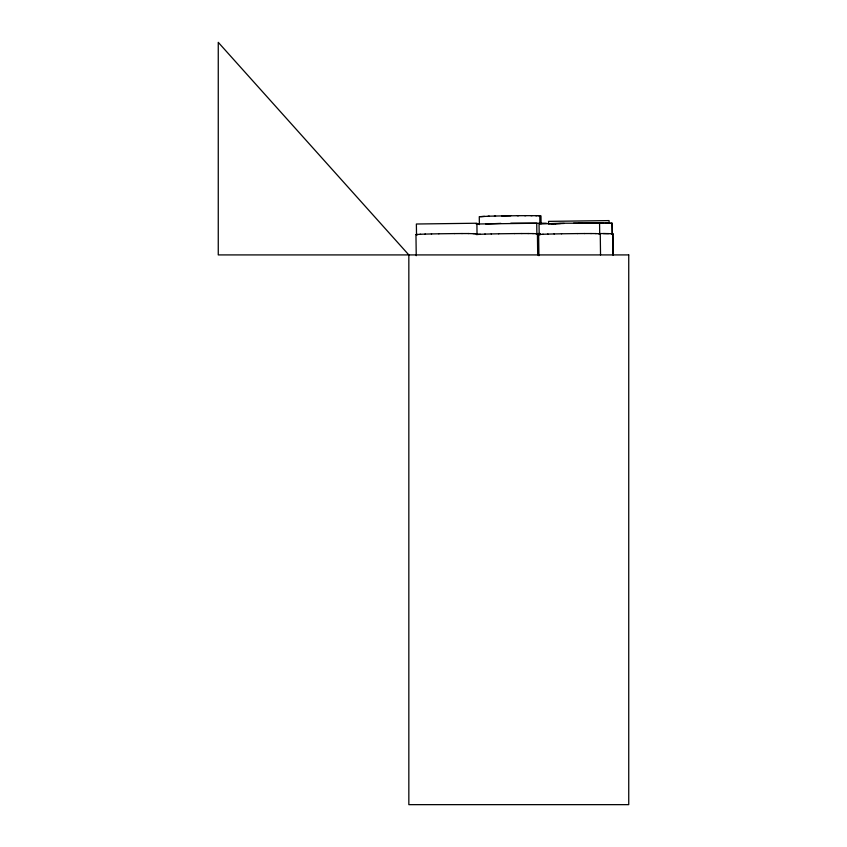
<?xml version="1.0" encoding="UTF-8"?>
<svg xmlns="http://www.w3.org/2000/svg" width="847" height="847" viewBox="0 0 847 847"><rect width="100%" height="100%" fill="white"/><g stroke="black" fill="none" stroke-linecap="round" stroke-linejoin="round"><path stroke-width="1.27" d="M480.471 216.684L484.505 216.377M476.215 224.01L536.733 223.227L536.871 233.793M478.417 224.01L479.434 223.862M485.776 224.01L500.873 223.375M416.237 255.709L415.962 234.577L420.546 234.27M417.529 234.428L416.512 234.577L416.375 224.01L476.893 223.227L477.03 233.793L472.954 233.592M476.353 234.577L480.387 234.27M551.545 224.01L552.689 223.862M536.373 233.931L537.422 233.783L537.697 254.915M538.914 255.709L538.639 234.577L540.217 234.428M599.21 233.931L600.258 233.783L600.534 254.915M611.703 233.931L612.868 233.783L613.133 254.915M552.562 223.862L555.696 223.703M476.84 234.428L485.193 234.1M539.677 234.428L543.223 234.27M489.312 216.207L479.275 216.684L479.381 224.603M555.579 223.703L560.502 223.534M420.07 234.27L425.353 234.1M542.747 234.27L548.03 234.1M488.126 216.207L495.569 216.049M564.261 223.439L548.528 224.01L548.549 221.374L609.067 220.591L609.109 223.227L608.008 223.11M424.961 234.1L431.61 233.941M484.802 234.1L491.451 233.941M547.638 234.1L554.298 233.941M494.383 216.049L510.699 215.784M431.335 233.931L438.905 233.793M491.175 233.931L498.756 233.793M554.012 233.931L561.593 233.793M501.678 215.9L518.533 215.699M510.783 223.195L546.294 223.227M573.546 223.195L581.889 223.11M438.767 233.783L454.712 233.581M498.608 233.783L514.553 233.581M561.445 233.783L577.389 233.581M578.766 223.11L589.724 223.026M517.337 215.699L525.828 215.657M586.59 223.026L597.019 222.983M454.574 233.592L462.144 233.539M514.415 233.592L521.985 233.539M577.252 233.592L584.822 233.539M524.642 215.657L532.107 215.657M593.895 222.983L603.297 222.983M461.869 233.55L468.529 233.539M521.71 233.55L528.38 233.539M584.546 233.55L591.217 233.539M599.549 233.55L608.601 233.581M530.91 215.657L536.913 215.699M600.163 222.983L608.104 223.026M590.825 233.55L596.119 233.581M603.318 233.55L612.868 233.783M527.988 233.55L533.282 233.581M537.538 233.55L540.386 233.56M468.147 233.55L477.581 233.783M535.728 215.699L540.989 215.9L541.085 223.82M604.98 223.026L611.142 223.11M595.642 233.592L600.258 233.783M532.805 233.592L536.363 233.666M611.026 223.11L612.18 223.227L612.317 233.793M538.756 215.784L539.793 215.9L539.899 223.82M611.153 233.677L612.201 233.793L612.063 223.227M598.67 233.677L599.708 233.793L599.57 223.227L561.455 223.227L539.052 224.01L539.19 234.577M535.833 233.677L537.422 233.783M538.639 234.577L540.227 234.693M415.962 234.577L417.55 234.693M612.752 233.783L613.016 254.915M628.739 254.915L218.261 254.915L218.261 42.35L408.836 254.915L408.836 804.65L628.739 804.65L628.739 254.915"/></g></svg>
